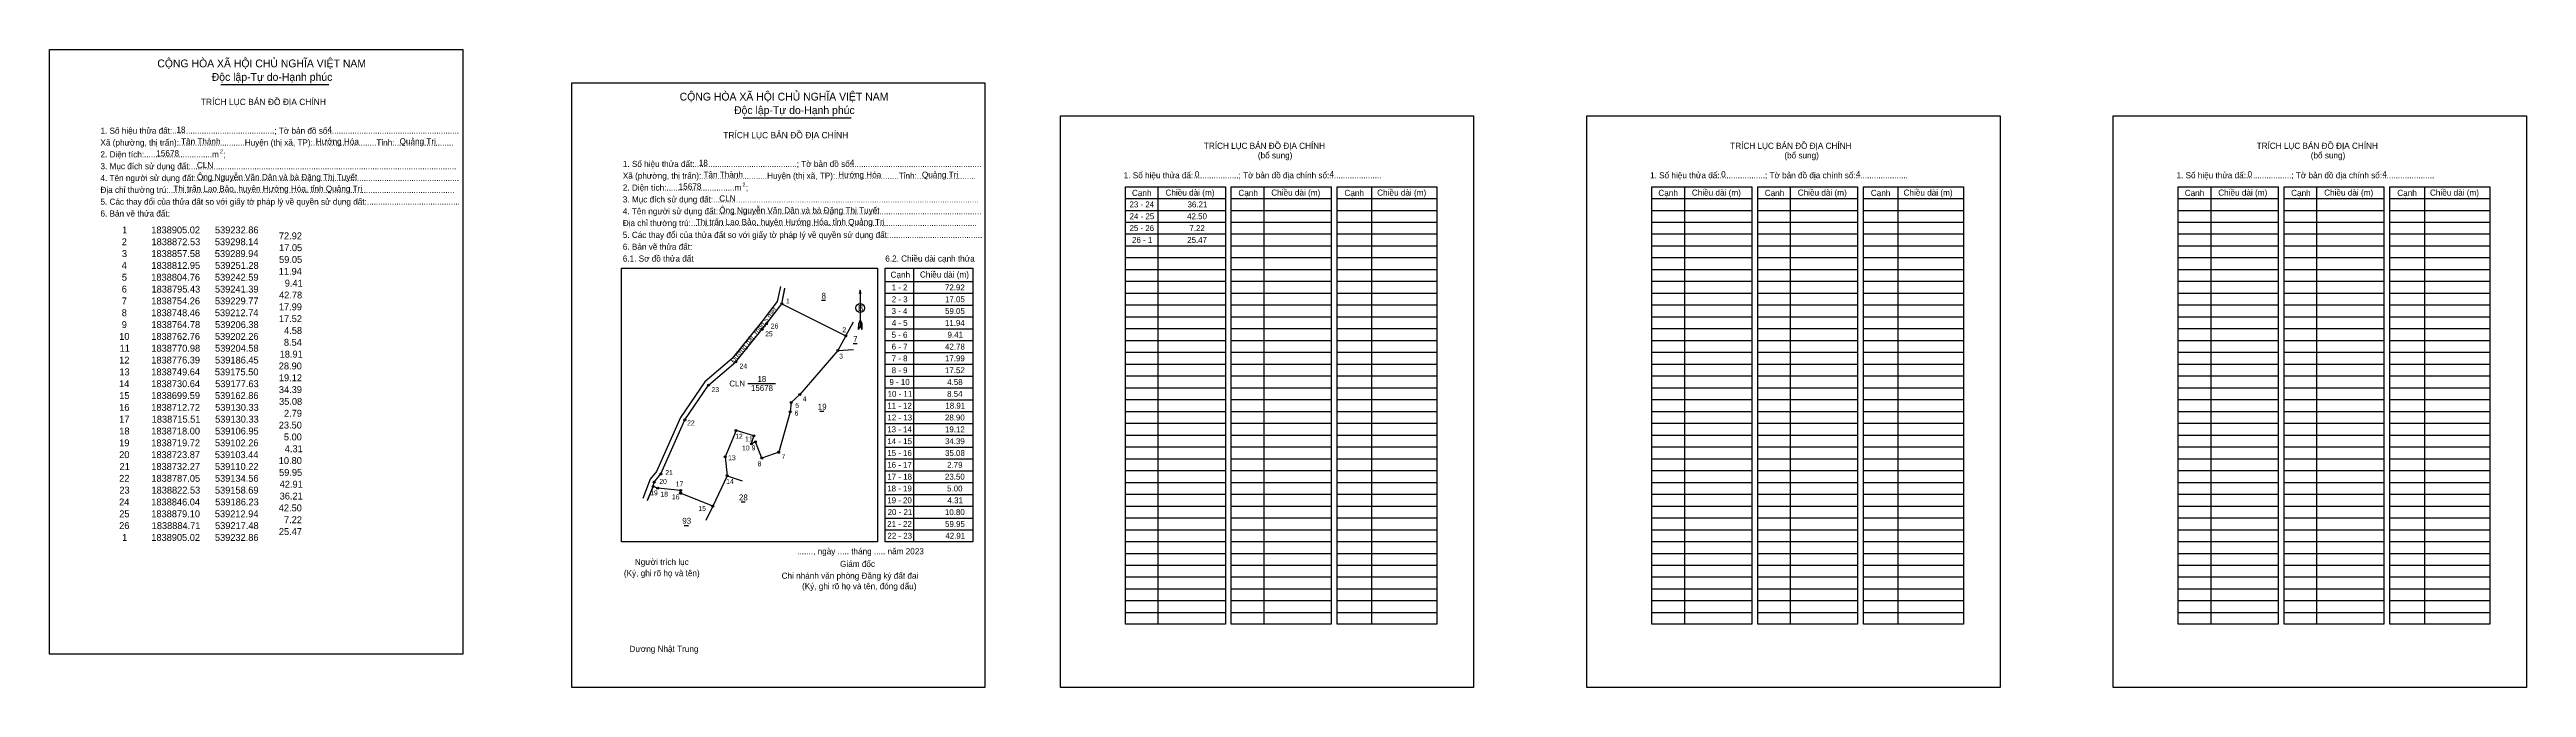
# Model space of a CAD drawing. Extents: x 538490 to 541004, y 1838516 to 1839163.
import ezdxf

# ---------------------------------------------------------------- set-up
doc = ezdxf.new("R2010")
doc.units = 0
for name, color, linetype in [('Level 1', 7, 'Continuous'), ('Level 10', 7, 'Continuous'), ('Level 11', 7, 'Continuous'), ('Level 13', 7, 'Continuous'), ('Level 2', 7, 'Continuous'), ('Level 23', 7, 'Continuous'), ('Level 27', 7, 'Continuous'), ('Level 29', 7, 'Continuous'), ('Level 36', 7, 'Continuous'), ('Level 52', 7, 'Continuous'), ('Level 53', 7, 'Continuous'), ('Level 6', 7, 'Continuous'), ('Level 9', 7, 'Continuous')]:
    doc.layers.add(name, color=color, linetype=linetype)

msp = doc.modelspace()

# ---------------------------------------------------------------- linework, layer by layer
at = {"layer": 'Level 1'}
for p, q in [((538489.7, 1839162.9), (538489.7, 1839162.9)), ((539019.9, 1839129.2), (539019.9, 1839129.2)), ((539515.9, 1839095.7), (539515.9, 1839095.7)), ((539581.8, 1839011.8), (539683.2, 1839011.8)), ((539614.8, 1839023.8), (539614.8, 1838579.8)), ((539689.2, 1839011.8), (539790.6, 1839011.8)), ((539722.2, 1839023.8), (539722.2, 1838579.8)), ((539796.6, 1839011.8), (539898, 1839011.8)), ((539831.6, 1839023.8), (539831.6, 1838579.8)), ((540116.1, 1839011.8), (540217.5, 1839011.8)), ((540149.1, 1839023.8), (540149.1, 1838579.8)), ((540223.5, 1839011.8), (540324.9, 1839011.8)), ((540256.5, 1839023.8), (540256.5, 1838579.8)), ((540330.9, 1839011.8), (540432.3, 1839011.8)), ((540365.9, 1839023.8), (540365.9, 1838579.8)), ((540650.4, 1839011.8), (540751.8, 1839011.8)), ((540683.4, 1839023.8), (540683.4, 1838579.8)), ((540757.8, 1839011.8), (540859.2, 1839011.8)), ((540790.8, 1839023.8), (540790.8, 1838579.8)), ((540865.2, 1839011.8), (540966.6, 1839011.8)), ((540900.2, 1839023.8), (540900.2, 1838579.8)), ((539581.8, 1838999.8), (539683.2, 1838999.8)), ((539581.8, 1838987.8), (539683.2, 1838987.8)), ((539689.2, 1838999.8), (539790.6, 1838999.8)), ((539689.2, 1838987.8), (539790.6, 1838987.8)), ((539796.6, 1838999.8), (539898, 1838999.8)), ((539796.6, 1838987.8), (539898, 1838987.8)), ((540116.1, 1838999.8), (540217.5, 1838999.8)), ((540116.1, 1838987.8), (540217.5, 1838987.8)), ((540223.5, 1838999.8), (540324.9, 1838999.8)), ((540223.5, 1838987.8), (540324.9, 1838987.8)), ((540330.9, 1838999.8), (540432.3, 1838999.8)), ((540330.9, 1838987.8), (540432.3, 1838987.8)), ((540650.4, 1838999.8), (540751.8, 1838999.8)), ((540650.4, 1838987.8), (540751.8, 1838987.8)), ((540757.8, 1838999.8), (540859.2, 1838999.8)), ((540757.8, 1838987.8), (540859.2, 1838987.8)), ((540865.2, 1838999.8), (540966.6, 1838999.8)), ((540865.2, 1838987.8), (540966.6, 1838987.8)), ((539581.8, 1838975.8), (539683.2, 1838975.8)), ((539581.8, 1838963.8), (539683.2, 1838963.8)), ((539689.2, 1838975.8), (539790.6, 1838975.8)), ((539689.2, 1838963.8), (539790.6, 1838963.8)), ((539796.6, 1838975.8), (539898, 1838975.8)), ((539796.6, 1838963.8), (539898, 1838963.8)), ((540116.1, 1838975.8), (540217.5, 1838975.8)), ((540116.1, 1838963.8), (540217.5, 1838963.8)), ((540223.5, 1838975.8), (540324.9, 1838975.8)), ((540223.5, 1838963.8), (540324.9, 1838963.8)), ((540330.9, 1838975.8), (540432.3, 1838975.8)), ((540330.9, 1838963.8), (540432.3, 1838963.8)), ((540650.4, 1838975.8), (540751.8, 1838975.8)), ((540650.4, 1838963.8), (540751.8, 1838963.8)), ((540757.8, 1838975.8), (540859.2, 1838975.8)), ((540757.8, 1838963.8), (540859.2, 1838963.8)), ((540865.2, 1838975.8), (540966.6, 1838975.8)), ((540865.2, 1838963.8), (540966.6, 1838963.8)), ((539070.4, 1838941), (539070.4, 1838941)), ((539366.8, 1838941), (539366.8, 1838663.6)), ((539581.8, 1838951.8), (539683.2, 1838951.8)), ((539581.8, 1838939.8), (539683.2, 1838939.8)), ((539689.2, 1838951.8), (539790.6, 1838951.8)), ((539689.2, 1838939.8), (539790.6, 1838939.8)), ((539796.6, 1838951.8), (539898, 1838951.8)), ((539796.6, 1838939.8), (539898, 1838939.8)), ((540116.1, 1838951.8), (540217.5, 1838951.8)), ((540116.1, 1838939.8), (540217.5, 1838939.8)), ((540223.5, 1838951.8), (540324.9, 1838951.8)), ((540223.5, 1838939.8), (540324.9, 1838939.8)), ((540330.9, 1838951.8), (540432.3, 1838951.8)), ((540330.9, 1838939.8), (540432.3, 1838939.8)), ((540650.4, 1838951.8), (540751.8, 1838951.8)), ((540650.4, 1838939.8), (540751.8, 1838939.8)), ((540757.8, 1838951.8), (540859.2, 1838951.8)), ((540757.8, 1838939.8), (540859.2, 1838939.8)), ((540865.2, 1838951.8), (540966.6, 1838951.8)), ((540865.2, 1838939.8), (540966.6, 1838939.8)), ((539312.5, 1838918.9), (539312.5, 1838882.6)), ((539338, 1838927.6), (539427, 1838927.6)), ((539338, 1838915.6), (539427, 1838915.6)), ((539581.8, 1838927.8), (539683.2, 1838927.8)), ((539581.8, 1838915.8), (539683.2, 1838915.8)), ((539689.2, 1838927.8), (539790.6, 1838927.8)), ((539689.2, 1838915.8), (539790.6, 1838915.8)), ((539796.6, 1838927.8), (539898, 1838927.8)), ((539796.6, 1838915.8), (539898, 1838915.8)), ((540116.1, 1838927.8), (540217.5, 1838927.8)), ((540116.1, 1838915.8), (540217.5, 1838915.8)), ((540223.5, 1838927.8), (540324.9, 1838927.8)), ((540223.5, 1838915.8), (540324.9, 1838915.8)), ((540330.9, 1838927.8), (540432.3, 1838927.8)), ((540330.9, 1838915.8), (540432.3, 1838915.8)), ((540650.4, 1838927.8), (540751.8, 1838927.8)), ((540650.4, 1838915.8), (540751.8, 1838915.8)), ((540757.8, 1838927.8), (540859.2, 1838927.8)), ((540757.8, 1838915.8), (540859.2, 1838915.8)), ((540865.2, 1838927.8), (540966.6, 1838927.8)), ((540865.2, 1838915.8), (540966.6, 1838915.8)), ((539312.5, 1838888.6), (539311, 1838884.9)), ((539312.5, 1838888.6), (539314.1, 1838884.9)), ((539312.5, 1838888.1), (539314.1, 1838884.3)), ((539312.5, 1838887.5), (539314.1, 1838883.8)), ((539312.5, 1838887), (539314.1, 1838883.3)), ((539312.5, 1838886.5), (539314.1, 1838882.7)), ((539312.5, 1838886), (539314.1, 1838882.2)), ((539312.5, 1838885.4), (539314.1, 1838881.7)), ((539338, 1838903.6), (539427, 1838903.6)), ((539338, 1838891.6), (539427, 1838891.6)), ((539581.8, 1838903.8), (539683.2, 1838903.8)), ((539581.8, 1838891.8), (539683.2, 1838891.8)), ((539689.2, 1838903.8), (539790.6, 1838903.8)), ((539689.2, 1838891.8), (539790.6, 1838891.8)), ((539796.6, 1838903.8), (539898, 1838903.8)), ((539796.6, 1838891.8), (539898, 1838891.8)), ((540116.1, 1838903.8), (540217.5, 1838903.8)), ((540116.1, 1838891.8), (540217.5, 1838891.8)), ((540223.5, 1838903.8), (540324.9, 1838903.8)), ((540223.5, 1838891.8), (540324.9, 1838891.8)), ((540330.9, 1838903.8), (540432.3, 1838903.8)), ((540330.9, 1838891.8), (540432.3, 1838891.8)), ((540650.4, 1838903.8), (540751.8, 1838903.8)), ((540650.4, 1838891.8), (540751.8, 1838891.8)), ((540757.8, 1838903.8), (540859.2, 1838903.8)), ((540757.8, 1838891.8), (540859.2, 1838891.8)), ((540865.2, 1838903.8), (540966.6, 1838903.8)), ((540865.2, 1838891.8), (540966.6, 1838891.8)), ((539310.9, 1838878.9), (539311, 1838884.9)), ((539312.5, 1838882.6), (539310.9, 1838878.9)), ((539312.5, 1838884.9), (539314.1, 1838881.1)), ((539312.5, 1838884.4), (539314.1, 1838880.6)), ((539312.5, 1838883.9), (539314.1, 1838880)), ((539312.5, 1838883.4), (539314.1, 1838879.5)), ((539312.5, 1838882.6), (539314.1, 1838878.9)), ((539314.1, 1838878.9), (539314.1, 1838884.9)), ((539338, 1838879.6), (539427, 1838879.6)), ((539338, 1838867.6), (539427, 1838867.6)), ((539581.8, 1838879.8), (539683.2, 1838879.8)), ((539581.8, 1838867.8), (539683.2, 1838867.8)), ((539689.2, 1838879.8), (539790.6, 1838879.8)), ((539689.2, 1838867.8), (539790.6, 1838867.8)), ((539796.6, 1838879.8), (539898, 1838879.8)), ((539796.6, 1838867.8), (539898, 1838867.8)), ((540116.1, 1838879.8), (540217.5, 1838879.8)), ((540116.1, 1838867.8), (540217.5, 1838867.8)), ((540223.5, 1838879.8), (540324.9, 1838879.8)), ((540223.5, 1838867.8), (540324.9, 1838867.8)), ((540330.9, 1838879.8), (540432.3, 1838879.8)), ((540330.9, 1838867.8), (540432.3, 1838867.8)), ((540650.4, 1838879.8), (540751.8, 1838879.8)), ((540650.4, 1838867.8), (540751.8, 1838867.8)), ((540757.8, 1838879.8), (540859.2, 1838879.8)), ((540757.8, 1838867.8), (540859.2, 1838867.8)), ((540865.2, 1838879.8), (540966.6, 1838879.8)), ((540865.2, 1838867.8), (540966.6, 1838867.8)), ((539338, 1838855.6), (539427, 1838855.6)), ((539338, 1838843.6), (539427, 1838843.6)), ((539581.8, 1838855.8), (539683.2, 1838855.8)), ((539581.8, 1838843.8), (539683.2, 1838843.8)), ((539689.2, 1838855.8), (539790.6, 1838855.8)), ((539689.2, 1838843.8), (539790.6, 1838843.8)), ((539796.6, 1838855.8), (539898, 1838855.8)), ((539796.6, 1838843.8), (539898, 1838843.8)), ((540116.1, 1838855.8), (540217.5, 1838855.8)), ((540116.1, 1838843.8), (540217.5, 1838843.8)), ((540223.5, 1838855.8), (540324.9, 1838855.8)), ((540223.5, 1838843.8), (540324.9, 1838843.8)), ((540330.9, 1838855.8), (540432.3, 1838855.8)), ((540330.9, 1838843.8), (540432.3, 1838843.8)), ((540650.4, 1838855.8), (540751.8, 1838855.8)), ((540650.4, 1838843.8), (540751.8, 1838843.8)), ((540757.8, 1838855.8), (540859.2, 1838855.8)), ((540757.8, 1838843.8), (540859.2, 1838843.8)), ((540865.2, 1838855.8), (540966.6, 1838855.8)), ((540865.2, 1838843.8), (540966.6, 1838843.8)), ((539338, 1838831.6), (539427, 1838831.6)), ((539338, 1838819.6), (539427, 1838819.6)), ((539581.8, 1838831.8), (539683.2, 1838831.8)), ((539581.8, 1838819.8), (539683.2, 1838819.8)), ((539689.2, 1838831.8), (539790.6, 1838831.8)), ((539689.2, 1838819.8), (539790.6, 1838819.8)), ((539796.6, 1838831.8), (539898, 1838831.8)), ((539796.6, 1838819.8), (539898, 1838819.8)), ((540116.1, 1838831.8), (540217.5, 1838831.8)), ((540116.1, 1838819.8), (540217.5, 1838819.8)), ((540223.5, 1838831.8), (540324.9, 1838831.8)), ((540223.5, 1838819.8), (540324.9, 1838819.8)), ((540330.9, 1838831.8), (540432.3, 1838831.8)), ((540330.9, 1838819.8), (540432.3, 1838819.8)), ((540650.4, 1838831.8), (540751.8, 1838831.8)), ((540650.4, 1838819.8), (540751.8, 1838819.8)), ((540757.8, 1838831.8), (540859.2, 1838831.8)), ((540757.8, 1838819.8), (540859.2, 1838819.8)), ((540865.2, 1838831.8), (540966.6, 1838831.8)), ((540865.2, 1838819.8), (540966.6, 1838819.8)), ((539338, 1838807.6), (539427, 1838807.6)), ((539338, 1838795.6), (539427, 1838795.6)), ((539581.8, 1838807.8), (539683.2, 1838807.8)), ((539581.8, 1838795.8), (539683.2, 1838795.8)), ((539689.2, 1838807.8), (539790.6, 1838807.8)), ((539689.2, 1838795.8), (539790.6, 1838795.8)), ((539796.6, 1838807.8), (539898, 1838807.8)), ((539796.6, 1838795.8), (539898, 1838795.8)), ((540116.1, 1838807.8), (540217.5, 1838807.8)), ((540116.1, 1838795.8), (540217.5, 1838795.8)), ((540223.5, 1838807.8), (540324.9, 1838807.8)), ((540223.5, 1838795.8), (540324.9, 1838795.8)), ((540330.9, 1838807.8), (540432.3, 1838807.8)), ((540330.9, 1838795.8), (540432.3, 1838795.8)), ((540650.4, 1838807.8), (540751.8, 1838807.8)), ((540650.4, 1838795.8), (540751.8, 1838795.8)), ((540757.8, 1838807.8), (540859.2, 1838807.8)), ((540757.8, 1838795.8), (540859.2, 1838795.8)), ((540865.2, 1838807.8), (540966.6, 1838807.8)), ((540865.2, 1838795.8), (540966.6, 1838795.8)), ((539338, 1838783.6), (539427, 1838783.6)), ((539338, 1838771.6), (539427, 1838771.6)), ((539581.8, 1838783.8), (539683.2, 1838783.8)), ((539581.8, 1838771.8), (539683.2, 1838771.8)), ((539581.8, 1838759.8), (539683.2, 1838759.8)), ((539689.2, 1838783.8), (539790.6, 1838783.8)), ((539689.2, 1838771.8), (539790.6, 1838771.8)), ((539689.2, 1838759.8), (539790.6, 1838759.8)), ((539796.6, 1838783.8), (539898, 1838783.8)), ((539796.6, 1838771.8), (539898, 1838771.8)), ((539796.6, 1838759.8), (539898, 1838759.8)), ((540116.1, 1838783.8), (540217.5, 1838783.8)), ((540116.1, 1838771.8), (540217.5, 1838771.8)), ((540116.1, 1838759.8), (540217.5, 1838759.8)), ((540223.5, 1838783.8), (540324.9, 1838783.8)), ((540223.5, 1838771.8), (540324.9, 1838771.8)), ((540223.5, 1838759.8), (540324.9, 1838759.8)), ((540330.9, 1838783.8), (540432.3, 1838783.8)), ((540330.9, 1838771.8), (540432.3, 1838771.8)), ((540330.9, 1838759.8), (540432.3, 1838759.8)), ((540650.4, 1838783.8), (540751.8, 1838783.8)), ((540650.4, 1838771.8), (540751.8, 1838771.8)), ((540650.4, 1838759.8), (540751.8, 1838759.8)), ((540757.8, 1838783.8), (540859.2, 1838783.8)), ((540757.8, 1838771.8), (540859.2, 1838771.8)), ((540757.8, 1838759.8), (540859.2, 1838759.8)), ((540865.2, 1838783.8), (540966.6, 1838783.8)), ((540865.2, 1838771.8), (540966.6, 1838771.8)), ((540865.2, 1838759.8), (540966.6, 1838759.8)), ((539338, 1838759.6), (539427, 1838759.6)), ((539338, 1838747.6), (539427, 1838747.6)), ((539338, 1838735.6), (539427, 1838735.6)), ((539581.8, 1838747.8), (539683.2, 1838747.8)), ((539581.8, 1838735.8), (539683.2, 1838735.8)), ((539689.2, 1838747.8), (539790.6, 1838747.8)), ((539689.2, 1838735.8), (539790.6, 1838735.8)), ((539796.6, 1838747.8), (539898, 1838747.8)), ((539796.6, 1838735.8), (539898, 1838735.8)), ((540116.1, 1838747.8), (540217.5, 1838747.8)), ((540116.1, 1838735.8), (540217.5, 1838735.8)), ((540223.5, 1838747.8), (540324.9, 1838747.8)), ((540223.5, 1838735.8), (540324.9, 1838735.8)), ((540330.9, 1838747.8), (540432.3, 1838747.8)), ((540330.9, 1838735.8), (540432.3, 1838735.8)), ((540650.4, 1838747.8), (540751.8, 1838747.8)), ((540650.4, 1838735.8), (540751.8, 1838735.8)), ((540757.8, 1838747.8), (540859.2, 1838747.8)), ((540757.8, 1838735.8), (540859.2, 1838735.8)), ((540865.2, 1838747.8), (540966.6, 1838747.8)), ((540865.2, 1838735.8), (540966.6, 1838735.8)), ((539338, 1838723.6), (539427, 1838723.6)), ((539338, 1838711.6), (539427, 1838711.6)), ((539581.8, 1838723.8), (539683.2, 1838723.8)), ((539581.8, 1838711.8), (539683.2, 1838711.8)), ((539689.2, 1838723.8), (539790.6, 1838723.8)), ((539689.2, 1838711.8), (539790.6, 1838711.8)), ((539796.6, 1838723.8), (539898, 1838723.8)), ((539796.6, 1838711.8), (539898, 1838711.8)), ((540116.1, 1838723.8), (540217.5, 1838723.8)), ((540116.1, 1838711.8), (540217.5, 1838711.8)), ((540223.5, 1838723.8), (540324.9, 1838723.8)), ((540223.5, 1838711.8), (540324.9, 1838711.8)), ((540330.9, 1838723.8), (540432.3, 1838723.8)), ((540330.9, 1838711.8), (540432.3, 1838711.8)), ((540650.4, 1838723.8), (540751.8, 1838723.8)), ((540650.4, 1838711.8), (540751.8, 1838711.8)), ((540757.8, 1838723.8), (540859.2, 1838723.8)), ((540757.8, 1838711.8), (540859.2, 1838711.8)), ((540865.2, 1838723.8), (540966.6, 1838723.8)), ((540865.2, 1838711.8), (540966.6, 1838711.8)), ((539338, 1838699.6), (539427, 1838699.6)), ((539338, 1838687.6), (539427, 1838687.6)), ((539581.8, 1838699.8), (539683.2, 1838699.8)), ((539581.8, 1838687.8), (539683.2, 1838687.8)), ((539689.2, 1838699.8), (539790.6, 1838699.8)), ((539689.2, 1838687.8), (539790.6, 1838687.8)), ((539796.6, 1838699.8), (539898, 1838699.8)), ((539796.6, 1838687.8), (539898, 1838687.8)), ((540116.1, 1838699.8), (540217.5, 1838699.8)), ((540116.1, 1838687.8), (540217.5, 1838687.8)), ((540223.5, 1838699.8), (540324.9, 1838699.8)), ((540223.5, 1838687.8), (540324.9, 1838687.8)), ((540330.9, 1838699.8), (540432.3, 1838699.8)), ((540330.9, 1838687.8), (540432.3, 1838687.8)), ((540650.4, 1838699.8), (540751.8, 1838699.8)), ((540650.4, 1838687.8), (540751.8, 1838687.8)), ((540757.8, 1838699.8), (540859.2, 1838699.8)), ((540757.8, 1838687.8), (540859.2, 1838687.8)), ((540865.2, 1838699.8), (540966.6, 1838699.8)), ((540865.2, 1838687.8), (540966.6, 1838687.8)), ((539330, 1838663.6), (539330, 1838663.6)), ((539338, 1838675.6), (539427, 1838675.6)), ((539581.8, 1838675.8), (539683.2, 1838675.8)), ((539581.8, 1838663.8), (539683.2, 1838663.8)), ((539689.2, 1838675.8), (539790.6, 1838675.8)), ((539689.2, 1838663.8), (539790.6, 1838663.8)), ((539796.6, 1838675.8), (539898, 1838675.8)), ((539796.6, 1838663.8), (539898, 1838663.8)), ((540116.1, 1838675.8), (540217.5, 1838675.8)), ((540116.1, 1838663.8), (540217.5, 1838663.8)), ((540223.5, 1838675.8), (540324.9, 1838675.8)), ((540223.5, 1838663.8), (540324.9, 1838663.8)), ((540330.9, 1838675.8), (540432.3, 1838675.8)), ((540330.9, 1838663.8), (540432.3, 1838663.8)), ((540650.4, 1838675.8), (540751.8, 1838675.8)), ((540650.4, 1838663.8), (540751.8, 1838663.8)), ((540757.8, 1838675.8), (540859.2, 1838675.8)), ((540757.8, 1838663.8), (540859.2, 1838663.8)), ((540865.2, 1838675.8), (540966.6, 1838675.8)), ((540865.2, 1838663.8), (540966.6, 1838663.8)), ((539581.8, 1838651.8), (539683.2, 1838651.8)), ((539581.8, 1838639.8), (539683.2, 1838639.8)), ((539689.2, 1838651.8), (539790.6, 1838651.8)), ((539689.2, 1838639.8), (539790.6, 1838639.8)), ((539796.6, 1838651.8), (539898, 1838651.8)), ((539796.6, 1838639.8), (539898, 1838639.8)), ((540116.1, 1838651.8), (540217.5, 1838651.8)), ((540116.1, 1838639.8), (540217.5, 1838639.8)), ((540223.5, 1838651.8), (540324.9, 1838651.8)), ((540223.5, 1838639.8), (540324.9, 1838639.8)), ((540330.9, 1838651.8), (540432.3, 1838651.8)), ((540330.9, 1838639.8), (540432.3, 1838639.8)), ((540650.4, 1838651.8), (540751.8, 1838651.8)), ((540650.4, 1838639.8), (540751.8, 1838639.8)), ((540757.8, 1838651.8), (540859.2, 1838651.8)), ((540757.8, 1838639.8), (540859.2, 1838639.8)), ((540865.2, 1838651.8), (540966.6, 1838651.8)), ((540865.2, 1838639.8), (540966.6, 1838639.8)), ((539581.8, 1838627.8), (539683.2, 1838627.8)), ((539581.8, 1838615.8), (539683.2, 1838615.8)), ((539689.2, 1838627.8), (539790.6, 1838627.8)), ((539689.2, 1838615.8), (539790.6, 1838615.8)), ((539796.6, 1838627.8), (539898, 1838627.8)), ((539796.6, 1838615.8), (539898, 1838615.8)), ((540116.1, 1838627.8), (540217.5, 1838627.8)), ((540116.1, 1838615.8), (540217.5, 1838615.8)), ((540223.5, 1838627.8), (540324.9, 1838627.8)), ((540223.5, 1838615.8), (540324.9, 1838615.8)), ((540330.9, 1838627.8), (540432.3, 1838627.8)), ((540330.9, 1838615.8), (540432.3, 1838615.8)), ((540650.4, 1838627.8), (540751.8, 1838627.8)), ((540650.4, 1838615.8), (540751.8, 1838615.8)), ((540757.8, 1838627.8), (540859.2, 1838627.8)), ((540757.8, 1838615.8), (540859.2, 1838615.8)), ((540865.2, 1838627.8), (540966.6, 1838627.8)), ((540865.2, 1838615.8), (540966.6, 1838615.8)), ((539581.8, 1838603.8), (539683.2, 1838603.8)), ((539581.8, 1838591.8), (539683.2, 1838591.8)), ((539689.2, 1838603.8), (539790.6, 1838603.8)), ((539689.2, 1838591.8), (539790.6, 1838591.8)), ((539796.6, 1838603.8), (539898, 1838603.8)), ((539796.6, 1838591.8), (539898, 1838591.8)), ((540116.1, 1838603.8), (540217.5, 1838603.8)), ((540116.1, 1838591.8), (540217.5, 1838591.8)), ((540223.5, 1838603.8), (540324.9, 1838603.8)), ((540223.5, 1838591.8), (540324.9, 1838591.8)), ((540330.9, 1838603.8), (540432.3, 1838603.8)), ((540330.9, 1838591.8), (540432.3, 1838591.8)), ((540650.4, 1838603.8), (540751.8, 1838603.8)), ((540650.4, 1838591.8), (540751.8, 1838591.8)), ((540757.8, 1838603.8), (540859.2, 1838603.8)), ((540757.8, 1838591.8), (540859.2, 1838591.8)), ((540865.2, 1838603.8), (540966.6, 1838603.8)), ((540865.2, 1838591.8), (540966.6, 1838591.8)), ((538909.1, 1838549.5), (538909.1, 1838549.5)), ((539439.3, 1838515.7), (539439.3, 1838515.7)), ((539935.2, 1838515.7), (539935.2, 1838515.7))]:
    msp.add_line(p, q, dxfattribs=at)
for points in [[(539581.8, 1839023.8), (539683.2, 1839023.8), (539683.2, 1838579.8), (539581.8, 1838579.8)], [(539689.2, 1839023.8), (539790.6, 1839023.8), (539790.6, 1838579.8), (539689.2, 1838579.8)], [(539796.6, 1839023.8), (539898, 1839023.8), (539898, 1838579.8), (539796.6, 1838579.8)], [(540116.1, 1839023.8), (540217.5, 1839023.8), (540217.5, 1838579.8), (540116.1, 1838579.8)], [(540223.5, 1839023.8), (540324.9, 1839023.8), (540324.9, 1838579.8), (540223.5, 1838579.8)], [(540330.9, 1839023.8), (540432.3, 1839023.8), (540432.3, 1838579.8), (540330.9, 1838579.8)], [(540650.4, 1839023.8), (540751.8, 1839023.8), (540751.8, 1838579.8), (540650.4, 1838579.8)], [(540757.8, 1839023.8), (540859.2, 1839023.8), (540859.2, 1838579.8), (540757.8, 1838579.8)], [(540865.2, 1839023.8), (540966.6, 1839023.8), (540966.6, 1838579.8), (540865.2, 1838579.8)], [(539070.4, 1838941), (539330, 1838941), (539330, 1838663.6), (539070.4, 1838663.6)], [(539338, 1838941), (539427, 1838941), (539427, 1838663.6), (539338, 1838663.6)]]:
    msp.add_lwpolyline(points, close=True, dxfattribs=at)
msp.add_lwpolyline([(539313.6, 1838915), (539312.5, 1838918.9), (539311.5, 1838915)], dxfattribs=at)
msp.add_circle((539312.5, 1838900.7), 4.43, dxfattribs=at)
at = {"layer": 'Level 10'}
msp.add_lwpolyline([(539175.5, 1838749.6), (539177.6, 1838730.6), (539162.9, 1838699.6), (539130.3, 1838712.7), (539130.3, 1838715.5), (539107, 1838718), (539102.3, 1838719.7), (539103.4, 1838723.9), (539110.2, 1838732.3), (539134.6, 1838787.1), (539158.7, 1838822.5), (539186.2, 1838846), (539212.9, 1838879.1), (539217.5, 1838884.7), (539232.9, 1838905), (539298.1, 1838872.5), (539289.9, 1838857.6), (539251.3, 1838812.9), (539242.6, 1838804.8), (539241.4, 1838795.4), (539229.8, 1838754.3), (539212.7, 1838748.5), (539206.4, 1838764.8), (539202.3, 1838762.8), (539204.6, 1838771), (539186.5, 1838776.4)], close=True, dxfattribs=at)
at = {"layer": 'Level 11'}
for centre in [(539217.5, 1838884.7), (539232.9, 1838905), (539212.9, 1838879.1), (539298.1, 1838872.5), (539186.2, 1838846), (539289.9, 1838857.6), (539158.7, 1838822.5), (539251.3, 1838812.9), (539134.6, 1838787.1), (539241.4, 1838795.4), (539242.6, 1838804.8), (539186.5, 1838776.4), (539202.3, 1838762.8), (539204.6, 1838771), (539206.4, 1838764.8), (539175.5, 1838749.6), (539175.5, 1838749.6), (539212.7, 1838748.5), (539229.8, 1838754.3), (539102.3, 1838719.7), (539103.4, 1838723.9), (539107, 1838718), (539110.2, 1838732.3), (539130.3, 1838715.5), (539130.3, 1838712.7), (539177.6, 1838730.6), (539162.9, 1838699.6)]:
    msp.add_circle(centre, 1, dxfattribs=at)
at = {"layer": 'Level 13'}
for p, q in [((538663.7, 1839127.5), (538773.2, 1839127.5)), ((539193.9, 1839093.7), (539303.4, 1839093.7))]:
    msp.add_line(p, q, dxfattribs=at)
at = {"layer": 'Level 2'}
for points in [[(538489.7, 1839162.9), (538909.1, 1839162.9), (538909.1, 1838549.5), (538489.7, 1838549.5)], [(539019.9, 1839129.2), (539439.2, 1839129.2), (539439.2, 1838515.7), (539019.9, 1838515.7)], [(539515.9, 1839095.7), (539935.2, 1839095.7), (539935.2, 1838515.7), (539515.9, 1838515.7)], [(540050.2, 1839095.7), (540469.5, 1839095.7), (540469.5, 1838515.7), (540050.2, 1838515.7)], [(540584.5, 1839095.7), (541003.8, 1839095.7), (541003.8, 1838515.7), (540584.5, 1838515.7)]]:
    msp.add_lwpolyline(points, close=True, dxfattribs=at)
at = {"layer": 'Level 23'}
for points in [[(539231.5, 1838922.5), (539228.2, 1838907.2), (539220.4, 1838897.3), (539213.5, 1838887.7), (539182.6, 1838849.5), (539154.9, 1838825.9), (539130.2, 1838789.5), (539105.9, 1838734.9), (539105.7, 1838734.7), (539099.5, 1838727), (539091.9, 1838707.6)], [(539096.7, 1838705.9), (539102.3, 1838719.7), (539103.4, 1838723.9), (539110.2, 1838732.3), (539134.6, 1838787.1), (539158.7, 1838822.5), (539186.2, 1838846), (539212.9, 1838879.1), (539217.5, 1838884.7), (539232.9, 1838905), (539236.1, 1838920.2)]]:
    msp.add_lwpolyline(points, dxfattribs=at)
at = {"layer": 'Level 27'}
for p, q in [((539232.9, 1838905), (539236.2, 1838920.7)), ((539298.1, 1838872.5), (539305.8, 1838886.6)), ((539289.9, 1838857.6), (539305.9, 1838858.5)), ((539102.3, 1838719.7), (539096.2, 1838704.9)), ((539177.6, 1838730.6), (539192.8, 1838725.4)), ((539162.9, 1838699.6), (539156, 1838685.1))]:
    msp.add_line(p, q, dxfattribs=at)
at = {"layer": 'Level 29'}
for p, q in [((539217.5, 1838884.7), (539232.9, 1838905)), ((539216.6, 1838883.5), (539217.5, 1838884.7))]:
    msp.add_line(p, q, dxfattribs=at)
at = {"layer": 'Level 9'}
for p, q in [((539273.2, 1838908.5), (539277.4, 1838908.5)), ((539305.3, 1838864.6), (539309.5, 1838864.6)), ((539198.5, 1838824.1), (539226.5, 1838824.1)), ((539271.7, 1838796), (539275.8, 1838796)), ((539191.7, 1838703.9), (539195.8, 1838703.9)), ((539134, 1838680.2), (539138.2, 1838680.2))]:
    msp.add_line(p, q, dxfattribs=at)

# ---------------------------------------------------------------- texts
at = {"layer": 'Level 1'}
for s, height, p in [('TRÍCH LỤC BẢN ĐỒ ĐỊA CHÍNH', 6.4, (538643.3, 1839106.6)), ('Xã (phường, thị trấn):.............................Huyện (thị xã, TP):............................Tỉnh:..........................', 6.2, (538541.4, 1839065.5)), ('1. Số hiệu thửa đất:.............................................; Tờ bản đồ số:.........................................................', 6.2, (538541.4, 1839077.5)), ('2', 4, (538662.8, 1839057.7)), ('TRÍCH LỤC BẢN ĐỒ ĐỊA CHÍNH', 6.4, (539173.5, 1839072.9)), ('TRÍCH LỤC BẢN ĐỒ ĐỊA CHÍNH', 6.2, (539661.4, 1839062.2)), ('TRÍCH LỤC BẢN ĐỒ ĐỊA CHÍNH', 6.2, (540195.7, 1839062.2)), ('TRÍCH LỤC BẢN ĐỒ ĐỊA CHÍNH', 6.2, (540730, 1839062.2)), ('4. Tên người sử dụng đất:....................................................................................................................', 6.2, (538541.4, 1839029.5)), ('3. Mục đích sử dụng đất:.....................................................................................................................', 6.2, (538541.4, 1839041.5)), ('2. Diện tích:..............................m  ;', 6.2, (538541.4, 1839053.5)), ('Xã (phường, thị trấn):.............................Huyện (thị xã, TP):............................Tỉnh:..........................', 6.2, (539071.6, 1839031.8)), ('1. Số hiệu thửa đất:.............................................; Tờ bản đồ số:.........................................................', 6.2, (539071.6, 1839043.8)), ('1. Số hiệu thửa đấ:....................; Tờ bản đồ địa chính số:.......................', 6.2, (539580, 1839032.3)), ('(bổ sung)', 6.2, (539716.2, 1839052.5)), ('1. Số hiệu thửa đấ:....................; Tờ bản đồ địa chính số:.......................', 6.2, (540114.3, 1839032.3)), ('(bổ sung)', 6.2, (540250.6, 1839052.5)), ('1. Số hiệu thửa đấ:....................; Tờ bản đồ địa chính số:.......................', 6.2, (540648.6, 1839032.3)), ('(bổ sung)', 6.2, (540784.9, 1839052.5)), ('Địa chỉ thường trú:..............................................................................................................................', 6.2, (538541.4, 1839017.5)), ('5. Các thay đổi của thửa đất so với giấy tờ pháp lý về quyền sử dụng đất:.........................................', 6.2, (538541.4, 1839005.5)), ('3. Mục đích sử dụng đất:.....................................................................................................................', 6.2, (539071.6, 1839007.8)), ('2. Diện tích:..............................m  ;', 6.2, (539071.6, 1839019.8)), ('2', 4, (539193, 1839024)), ('Cạnh', 6.2, (539588.4, 1839014.4)), ('Chiều dài (m)', 6.2, (539622.4, 1839014.7)), ('Cạnh', 6.2, (539696.4, 1839014.4)), ('Chiều dài (m)', 6.2, (539729.8, 1839014.7)), ('Cạnh', 6.2, (539804.1, 1839014.4)), ('Chiều dài (m)', 6.2, (539837.3, 1839014.7)), ('Cạnh', 6.2, (540122.7, 1839014.4)), ('Chiều dài (m)', 6.2, (540156.7, 1839014.7)), ('Cạnh', 6.2, (540230.7, 1839014.4)), ('Chiều dài (m)', 6.2, (540264.2, 1839014.7)), ('Cạnh', 6.2, (540338.4, 1839014.4)), ('Chiều dài (m)', 6.2, (540371.6, 1839014.7)), ('Cạnh', 6.2, (540657, 1839014.4)), ('Chiều dài (m)', 6.2, (540691, 1839014.7)), ('Cạnh', 6.2, (540765, 1839014.4)), ('Chiều dài (m)', 6.2, (540798.5, 1839014.7)), ('Cạnh', 6.2, (540872.7, 1839014.4)), ('Chiều dài (m)', 6.2, (540905.9, 1839014.7)), ('6. Bản vẽ thửa đất:', 6.2, (538541.4, 1838993.5)), ('Địa chỉ thường trú:..............................................................................................................................', 6.2, (539071.6, 1838983.8)), ('4. Tên người sử dụng đất:....................................................................................................................', 6.2, (539071.6, 1838995.8)), ('5. Các thay đổi của thửa đất so với giấy tờ pháp lý về quyền sử dụng đất:.........................................', 6.2, (539071.6, 1838971.8)), ('6. Bản vẽ thửa đất:', 6.2, (539071.6, 1838959.8)), ('6.1. Sơ đồ thửa đất', 6.2, (539071.6, 1838947.8)), ('6.2. Chiều dài cạnh thửa', 6.2, (539338, 1838947.8)), ('Cạnh', 6.2, (539343.4, 1838931.4)), ('Chiều dài (m)', 6.2, (539373.2, 1838931.6)), ('B', 6, (539310.3, 1838897.8)), ('(Ký, ghi rõ họ và tên)', 6.2, (539072.7, 1838628.6)), ('Người trích lục', 6.2, (539083.8, 1838640)), ('......., ngày ..... tháng ..... năm 2023', 6.2, (539248.6, 1838650.8)), ('Giám đốc', 6.2, (539292.1, 1838638)), ('Chi nhánh văn phòng Đăng ký đất đai', 6.2, (539232.8, 1838626)), ('(Ký, ghi rõ họ và tên, đóng dấu)', 6.2, (539253.5, 1838615.4)), ('Dương Nhật Trung', 6.2, (539078.4, 1838551.8))]:
    msp.add_text(s, height=height, dxfattribs=at).set_placement(p)
at = {"layer": 'Level 13'}
for s, height, p in [('CỘNG HÒA XÃ HỘI CHỦ NGHĨA VIỆT NAM', 7.92, (538599.1, 1839144.9)), ('Độc lập-Tự do-Hạnh phúc', 7.92, (538654.3, 1839131.2)), ('CỘNG HÒA XÃ HỘI CHỦ NGHĨA VIỆT NAM', 7.92, (539129.3, 1839111.2)), ('Độc lập-Tự do-Hạnh phúc', 7.92, (539184.5, 1839097.5)), ('CLN', 6, (539179.7, 1838821.1)), ('15678', 6, (539201.7, 1838816.5)), ('18', 6, (539208.3, 1838825.7))]:
    msp.add_text(s, height=height, dxfattribs=at).set_placement(p)
msp.add_text('Đường đất, rộng 5 mét', height=5, rotation=51.0568, dxfattribs=at).set_placement((539184.3, 1838844.4))
at = {"layer": 'Level 36'}
for s, p in [('8', (539273.3, 1838910.1)), ('7', (539305.4, 1838866.2)), ('19', (539269.5, 1838797.6)), ('28', (539189.5, 1838705.5)), ('93', (539132, 1838681.8))]:
    msp.add_text(s, height=6, dxfattribs=at).set_placement(p)
at = {"layer": 'Level 52'}
for s, p in [('23 - 24', (539585.9, 1839002.8)), ('24 - 25', (539586, 1838990.8)), ('42.50', (539644.4, 1838990.8)), ('36.21', (539644.8, 1839002.8)), ('25 - 26', (539585.9, 1838978.8)), ('26 - 1', (539588.5, 1838966.8)), ('25.47', (539644.5, 1838966.8)), ('7.22', (539646.7, 1838978.8)), ('2 - 3', (539344.6, 1838906.6)), ('1 - 2', (539344.5, 1838918.6)), ('72.92', (539398.6, 1838918.6)), ('17.05', (539398.7, 1838906.6)), ('3 - 4', (539344.4, 1838894.6)), ('4 - 5', (539344.6, 1838882.6)), ('59.05', (539398.7, 1838894.6)), ('11.94', (539398.6, 1838882.6)), ('5 - 6', (539344.4, 1838870.6)), ('6 - 7', (539344.5, 1838858.6)), ('42.78', (539398.7, 1838858.6)), ('9.41', (539401.2, 1838870.6)), ('8 - 9', (539344.5, 1838834.6)), ('7 - 8', (539344.5, 1838846.6)), ('17.99', (539398.6, 1838846.6)), ('17.52', (539398.6, 1838834.6)), ('10 - 11', (539340.4, 1838810.6)), ('9 - 10', (539342.2, 1838822.6)), ('4.58', (539400.9, 1838822.6)), ('8.54', (539400.8, 1838810.6)), ('11 - 12', (539340, 1838798.6)), ('12 - 13', (539340.2, 1838786.6)), ('28.90', (539398.6, 1838786.6)), ('18.91', (539399, 1838798.6)), ('13 - 14', (539340, 1838774.6)), ('14 - 15', (539340.1, 1838762.6)), ('34.39', (539398.6, 1838762.6)), ('19.12', (539398.6, 1838774.6)), ('15 - 16', (539340, 1838750.6)), ('16 - 17', (539340, 1838738.6)), ('35.08', (539398.7, 1838750.6)), ('2.79', (539400.8, 1838738.6)), ('18 - 19', (539340, 1838714.6)), ('17 - 18', (539340.1, 1838726.6)), ('23.50', (539398.6, 1838726.6)), ('5.00', (539400.8, 1838714.6)), ('21 - 22', (539340, 1838678.6)), ('19 - 20', (539340, 1838702.6)), ('20 - 21', (539340.4, 1838690.6)), ('59.95', (539398.7, 1838678.6)), ('10.80', (539398.6, 1838690.6)), ('4.31', (539401.2, 1838702.6)), ('22 - 23', (539340.2, 1838666.6)), ('42.91', (539399, 1838666.6))]:
    msp.add_text(s, height=6, dxfattribs=at).set_placement(p)
at = {"layer": 'Level 53'}
for s, p in [('2', (538563, 1838964.4)), ('1', (538563.4, 1838976.4)), ('1838905.02', (538593, 1838976.4)), ('1838872.53', (538593.2, 1838964.4)), ('539232.86', (538657.6, 1838976.4)), ('539298.14', (538657.5, 1838964.4)), ('72.92', (538722.5, 1838970.4)), ('17.05', (538722.7, 1838958.4)), ('4', (538562.9, 1838940.4)), ('3', (538563.2, 1838952.4)), ('1838857.58', (538593.1, 1838952.4)), ('1838812.95', (538593.1, 1838940.4)), ('539289.94', (538657.5, 1838952.4)), ('539251.28', (538657.7, 1838940.4)), ('59.05', (538722.7, 1838946.4)), ('11.94', (538722.4, 1838934.4)), ('6', (538563, 1838916.4)), ('5', (538563.1, 1838928.4)), ('7', (538563, 1838904.4)), ('1838804.76', (538593, 1838928.4)), ('1838754.26', (538593, 1838904.4)), ('1838795.43', (538593.2, 1838916.4)), ('539242.59', (538657.6, 1838928.4)), ('539241.39', (538657.6, 1838916.4)), ('539229.77', (538657.6, 1838904.4)), ('42.78', (538722.7, 1838910.4)), ('9.41', (538728.5, 1838922.4)), ('9', (538563, 1838880.4)), ('8', (538563, 1838892.4)), ('1838748.46', (538593, 1838892.4)), ('1838764.78', (538593.1, 1838880.4)), ('539212.74', (538657.5, 1838892.4)), ('539206.38', (538657.7, 1838880.4)), ('17.99', (538722.5, 1838898.4)), ('17.52', (538722.5, 1838886.4)), ('10', (538560.4, 1838868.4)), ('11', (538560.8, 1838856.4)), ('1838762.76', (538593, 1838868.4)), ('1838770.98', (538593.1, 1838856.4)), ('539202.26', (538657.6, 1838868.4)), ('539204.58', (538657.7, 1838856.4)), ('4.58', (538727.8, 1838874.4)), ('8.54', (538727.6, 1838862.4)), ('12', (538560.4, 1838844.4)), ('13', (538560.6, 1838832.4)), ('1838776.39', (538593, 1838844.4)), ('1838749.64', (538593, 1838832.4)), ('539175.50', (538657.5, 1838832.4)), ('539186.45', (538657.7, 1838844.4)), ('28.90', (538722.4, 1838838.4)), ('18.91', (538723.3, 1838850.4)), ('14', (538560.3, 1838820.4)), ('15', (538560.5, 1838808.4)), ('1838730.64', (538593, 1838820.4)), ('1838699.59', (538593, 1838808.4)), ('539162.86', (538657.6, 1838808.4)), ('539177.63', (538657.8, 1838820.4)), ('34.39', (538722.5, 1838814.4)), ('19.12', (538722.5, 1838826.4)), ('16', (538560.4, 1838796.4)), ('17', (538560.4, 1838784.4)), ('1838712.72', (538593, 1838796.4)), ('1838715.51', (538593.4, 1838784.4)), ('539130.33', (538657.8, 1838796.4)), ('539130.33', (538657.8, 1838784.4)), ('23.50', (538722.4, 1838778.4)), ('35.08', (538722.7, 1838802.4)), ('2.79', (538727.7, 1838790.4)), ('19', (538560.4, 1838760.4)), ('18', (538560.5, 1838772.4)), ('1838718.00', (538593, 1838772.4)), ('1838719.72', (538593, 1838760.4)), ('539102.26', (538657.6, 1838760.4)), ('539106.95', (538657.7, 1838772.4)), ('5.00', (538727.6, 1838766.4)), ('4.31', (538728.5, 1838754.4)), ('20', (538560.4, 1838748.4)), ('21', (538560.8, 1838736.4)), ('1838723.87', (538593, 1838748.4)), ('1838732.27', (538593, 1838736.4)), ('539103.44', (538657.5, 1838748.4)), ('539110.22', (538657.6, 1838736.4)), ('10.80', (538722.4, 1838742.4)), ('59.95', (538722.7, 1838730.4)), ('22', (538560.4, 1838724.4)), ('23', (538560.6, 1838712.4)), ('1838787.05', (538593.1, 1838724.4)), ('1838822.53', (538593.2, 1838712.4)), ('539134.56', (538657.6, 1838724.4)), ('539158.69', (538657.6, 1838712.4)), ('42.91', (538723.3, 1838718.4)), ('36.21', (538723.3, 1838706.4)), ('24', (538560.3, 1838700.4)), ('25', (538560.5, 1838688.4)), ('1838846.04', (538593, 1838700.4)), ('1838879.10', (538593, 1838688.4)), ('539212.94', (538657.5, 1838688.4)), ('539186.23', (538657.8, 1838700.4)), ('42.50', (538722.4, 1838694.4)), ('7.22', (538727.7, 1838682.4)), ('26', (538560.4, 1838676.4)), ('1', (538563.4, 1838664.4)), ('1838905.02', (538593, 1838664.4)), ('1838884.71', (538593.4, 1838676.4)), ('539232.86', (538657.6, 1838664.4)), ('539217.48', (538657.7, 1838676.4)), ('25.47', (538722.5, 1838670.4))]:
    msp.add_text(s, height=7, dxfattribs=at).set_placement(p)
at = {"layer": 'Level 6'}
for s, p in [('18', (538618.5, 1839078.6)), ('Tân Thành', (538623.2, 1839066.7)), ('Hướng Hóa', (538760, 1839066.6)), ('4', (538771.8, 1839078.7)), ('Quảng Trị', (538845, 1839066.7)), ('15678', (538598.1, 1839054.6)), ('Ông Nguyễn Văn Dân và bà Đặng Thị Tuyết', (538639.3, 1839030.4)), ('CLN', (538639.3, 1839042.6)), ('18', (539148.7, 1839044.9)), ('Tân Thành', (539153.4, 1839033)), ('Hướng Hóa', (539290.2, 1839032.9)), ('4', (539302, 1839045)), ('Quảng Trị', (539375.2, 1839032.9)), ('0', (539652.1, 1839033.4)), ('4', (539788.9, 1839033.5)), ('0', (540186.4, 1839033.4)), ('4', (540323.2, 1839033.5)), ('0', (540720.7, 1839033.4)), ('4', (540857.5, 1839033.5)), ('Thị trấn Lao Bảo, huyện Hướng Hóa, tỉnh Quảng Trị', (538615.4, 1839018.7)), ('15678', (539128.3, 1839020.9)), ('CLN', (539169.5, 1839008.8)), ('Thị trấn Lao Bảo, huyện Hướng Hóa, tỉnh Quảng Trị', (539145.6, 1838984.9)), ('Ông Nguyễn Văn Dân và bà Đặng Thị Tuyết', (539169.5, 1838996.7))]:
    msp.add_text(s, height=6.2, dxfattribs=at).set_placement(p)
at = {"layer": 'Level 9'}
for s, p in [('1', (539237.2, 1838905.3)), ('25', (539216.1, 1838872)), ('26', (539221.8, 1838879.9)), ('2', (539294.5, 1838876.1)), ('24', (539190.1, 1838839.3)), ('3', (539291.2, 1838849.3)), ('23', (539161.6, 1838815.4)), ('4', (539254.2, 1838806)), ('22', (539136.9, 1838781.6)), ('6', (539246, 1838791.6)), ('5', (539246.7, 1838799.4)), ('12', (539185.7, 1838768.1)), ('10', (539192.7, 1838756.2)), ('11', (539195.7, 1838765.4)), ('9', (539202.4, 1838756.3)), ('21', (539114.7, 1838731.2)), ('13', (539178.5, 1838746.3)), ('8', (539208.4, 1838740.2)), ('7', (539232.7, 1838747.4)), ('19', (539099.4, 1838710.7)), ('20', (539108.6, 1838722.3)), ('18', (539109.8, 1838709.3)), ('16', (539121.5, 1838706.6)), ('17', (539125.3, 1838719.7)), ('14', (539176.5, 1838722.2)), ('15', (539148.3, 1838694.8))]:
    msp.add_text(s, height=5, dxfattribs=at).set_placement(p)

doc.saveas('drawing.dxf')
